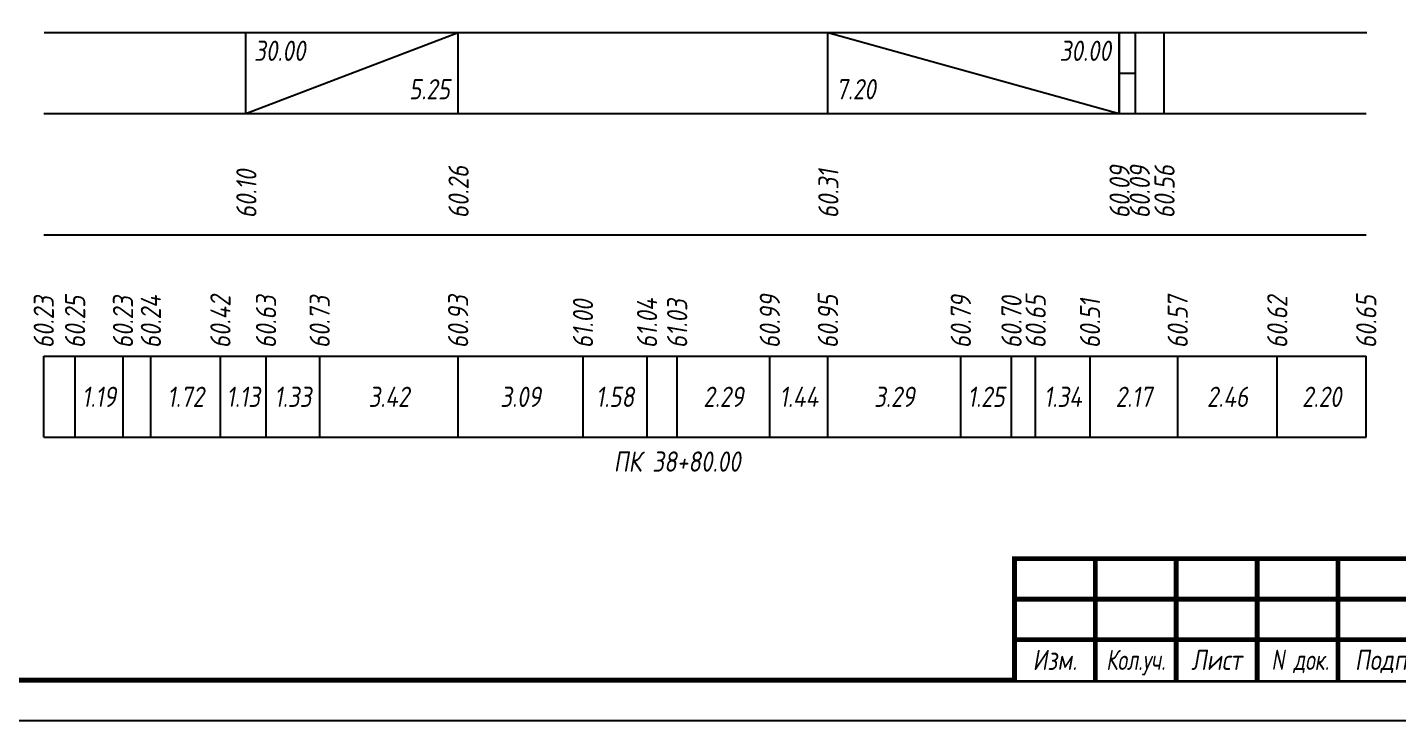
# Model space of a CAD drawing. Extents: x -717 to 1451, y -133302 to 233.
# Drawn here: x 77.9 to 247.3, y -61157.4 to -61071.8 of the extents above; entities that cross this region are included whole.
import ezdxf
from ezdxf.enums import TextEntityAlignment as Align

# ---------------------------------------------------------------- set-up
doc = ezdxf.new("R2010")
doc.units = 0
for name, color, linetype in [('Зарамочное оформление', 7, 'Continuous'), ('Код_510', 7, 'Continuous'), ('Код_516', 1, 'Continuous'), ('Подписи поперечников', 7, 'Continuous'), ('Таблица', 7, 'Continuous')]:
    doc.layers.add(name, color=color, linetype=linetype)
doc.styles.add('М', font='romand.shx', dxfattribs={"width": 0.8, "oblique": 10, "height": 2.5})

# ---------------------------------------------------------------- blocks, each defined once
blk = doc.blocks.new('Штамп')
at = {"linetype": 'Continuous'}
blk.add_wipeout([(199.95, -411.25), (384.95, -411.25), (384.95, -426.25), (199.95, -426.25)], dxfattribs=at).dxf.layer = 'Зарамочное оформление'
at = {"layer": 'Зарамочное оформление', "linetype": 'Continuous', "lineweight": -3, "const_width": 0.6, "flags": 128}
for points in [[(199.95, -426.25), (199.95, -411.25), (384.95, -411.25)], [(209.95, -411.25), (209.95, -426.25)], [(219.95, -411.25), (219.95, -426.25)], [(229.95, -411.25), (229.95, -426.25)], [(239.95, -411.25), (239.95, -426.25)], [(199.95, -416.25), (264.95, -416.25)], [(199.95, -421.25), (264.95, -421.25)]]:
    blk.add_lwpolyline(points, dxfattribs=at)
at = {"layer": 'Зарамочное оформление', "linetype": 'Continuous', "style": 'М', "oblique": 10}
for s, width, p in [('Изм.', 0.8, (204.95, -423.75)), ('Кол.уч.', 0.7, (214.95, -423.75)), ('Лист', 0.8, (224.95, -423.75)), ('N док.', 0.7, (235.28, -423.75)), ('Подпись', 0.8, (247.45, -423.75))]:
    blk.add_text(s, height=2.5, dxfattribs=dict(at, width=width)).set_placement(p, align=Align.MIDDLE_CENTER)
blk = doc.blocks.new('шифр')
blk.add_blockref('Штамп', (0, -60786))

msp = doc.modelspace()

# ---------------------------------------------------------------- linework, layer by layer
at = {"flags": 128}
msp.add_lwpolyline([(-30.054, -61157.421), (389.946, -61157.421), (389.946, -60860.421), (-30.054, -60860.421)], close=True, dxfattribs=at)
at = {"const_width": 0.6, "flags": 128}
msp.add_lwpolyline([(-10.054, -61152.421), (384.946, -61152.421), (384.946, -60865.421), (-10.054, -60865.421)], close=True, dxfattribs=at)
at = {"layer": 'Код_510'}
for p, q in [((79.946, -61122.421), (79.946, -61112.421)), ((83.822, -61122.421), (83.822, -61112.421)), ((89.747, -61122.421), (89.747, -61112.421)), ((93.195, -61122.421), (93.195, -61112.421)), ((101.791, -61122.421), (101.791, -61112.421)), ((107.43, -61122.421), (107.43, -61112.421)), ((114.064, -61122.421), (114.064, -61112.421)), ((131.175, -61122.421), (131.175, -61112.421)), ((146.616, -61122.421), (146.616, -61112.421)), ((154.535, -61122.421), (154.535, -61112.421)), ((158.255, -61122.421), (158.255, -61112.421)), ((169.71, -61122.421), (169.71, -61112.421)), ((176.894, -61122.421), (176.894, -61112.421)), ((193.326, -61122.421), (193.326, -61112.421)), ((199.593, -61122.421), (199.593, -61112.421)), ((202.576, -61122.421), (202.576, -61112.421)), ((209.298, -61122.421), (209.298, -61112.421)), ((220.139, -61122.421), (220.139, -61112.421)), ((232.448, -61122.421), (232.448, -61112.421)), ((243.448, -61122.421), (243.448, -61112.421))]:
    msp.add_line(p, q, dxfattribs=at)
at = {"layer": 'Код_516'}
for p, q in [((104.946, -61082.421), (104.946, -61072.421)), ((104.946, -61082.421), (131.175, -61072.421)), ((131.175, -61082.421), (131.175, -61072.421)), ((176.894, -61082.421), (176.894, -61072.421)), ((176.894, -61072.421), (212.896, -61082.421)), ((212.896, -61082.421), (212.896, -61072.421)), ((212.925, -61082.421), (212.925, -61072.421)), ((214.925, -61082.421), (214.925, -61072.421)), ((218.448, -61082.421), (218.448, -61072.421)), ((212.925, -61077.421), (214.925, -61077.421))]:
    msp.add_line(p, q, dxfattribs=at)
at = {"layer": 'Таблица'}
for p, q in [((80, -61072.421), (243.502, -61072.421)), ((79.946, -61082.421), (243.448, -61082.421)), ((79.946, -61097.421), (243.448, -61097.421)), ((79.946, -61112.421), (243.448, -61112.421)), ((79.946, -61122.421), (243.448, -61122.421))]:
    msp.add_line(p, q, dxfattribs=at)

# ---------------------------------------------------------------- texts
at = {"layer": 'Код_510', "style": 'М', "oblique": 10, "width": 0.8}
for s, p in [('60.23', (79.946, -61111.421)), ('60.25', (83.822, -61111.421)), ('60.23', (89.747, -61111.421)), ('60.24', (93.195, -61111.421)), ('60.42', (101.791, -61111.421)), ('60.63', (107.43, -61111.421)), ('60.73', (114.064, -61111.421)), ('60.93', (131.175, -61111.421)), ('61.00', (146.616, -61111.421)), ('61.04', (154.535, -61111.421)), ('61.03', (158.255, -61111.421)), ('60.99', (169.71, -61111.421)), ('60.95', (176.894, -61111.421)), ('60.79', (193.326, -61111.421)), ('60.70', (199.593, -61111.421)), ('60.65', (202.576, -61111.421)), ('60.51', (209.298, -61111.421)), ('60.57', (220.139, -61111.421)), ('60.62', (232.448, -61111.421)), ('60.65', (243.448, -61111.421))]:
    msp.add_text(s, height=2.5, rotation=90, dxfattribs=at).set_placement(p, align=Align.MIDDLE_LEFT)
for s, p in [('1.19', (86.785, -61117.421)), ('1.72', (97.493, -61117.421)), ('1.13', (104.61, -61117.421)), ('1.33', (110.747, -61117.421)), ('3.42', (122.62, -61117.421)), ('3.09', (138.896, -61117.421)), ('1.58', (150.576, -61117.421)), ('2.29', (163.982, -61117.421)), ('1.44', (173.302, -61117.421)), ('3.29', (185.11, -61117.421)), ('1.25', (196.459, -61117.421)), ('1.34', (205.937, -61117.421)), ('2.17', (214.719, -61117.421)), ('2.46', (226.294, -61117.421)), ('2.20', (237.948, -61117.421))]:
    msp.add_text(s, height=2.5, dxfattribs=at).set_placement(p, align=Align.MIDDLE_CENTER)
at = {"layer": 'Код_516', "style": 'М', "oblique": 10, "width": 0.8}
msp.add_text('30.00', height=2.5, dxfattribs=at).set_placement((105.946, -61073.421), align=Align.TOP_LEFT)
msp.add_text('30.00', height=2.5, dxfattribs=at).set_placement((211.896, -61073.421), align=Align.TOP_RIGHT)
msp.add_text('5.25', height=2.5, dxfattribs=at).set_placement((130.175, -61081.421), align=Align.BOTTOM_RIGHT)
msp.add_text('7.20', height=2.5, dxfattribs=at).set_placement((177.894, -61081.421), align=Align.BOTTOM_LEFT)
for s, p in [('60.10', (105, -61095.371)), ('60.26', (131.23, -61095.371)), ('60.31', (176.948, -61095.371)), ('60.09', (212.95, -61095.371)), ('60.09', (215.45, -61095.371)), ('60.56', (218.502, -61095.371))]:
    msp.add_text(s, height=2.5, rotation=90, dxfattribs=at).set_placement(p, align=Align.MIDDLE_LEFT)
at = {"layer": 'Подписи поперечников', "style": 'М', "oblique": 10, "width": 0.8}
msp.add_text('ПК 38+80.00', height=2.5, dxfattribs=at).set_placement((158.255, -61127.421), align=Align.BOTTOM_CENTER)

# ---------------------------------------------------------------- next in the draw order: block references
msp.add_blockref('шифр', (0, 59.829))

doc.saveas('drawing.dxf')
